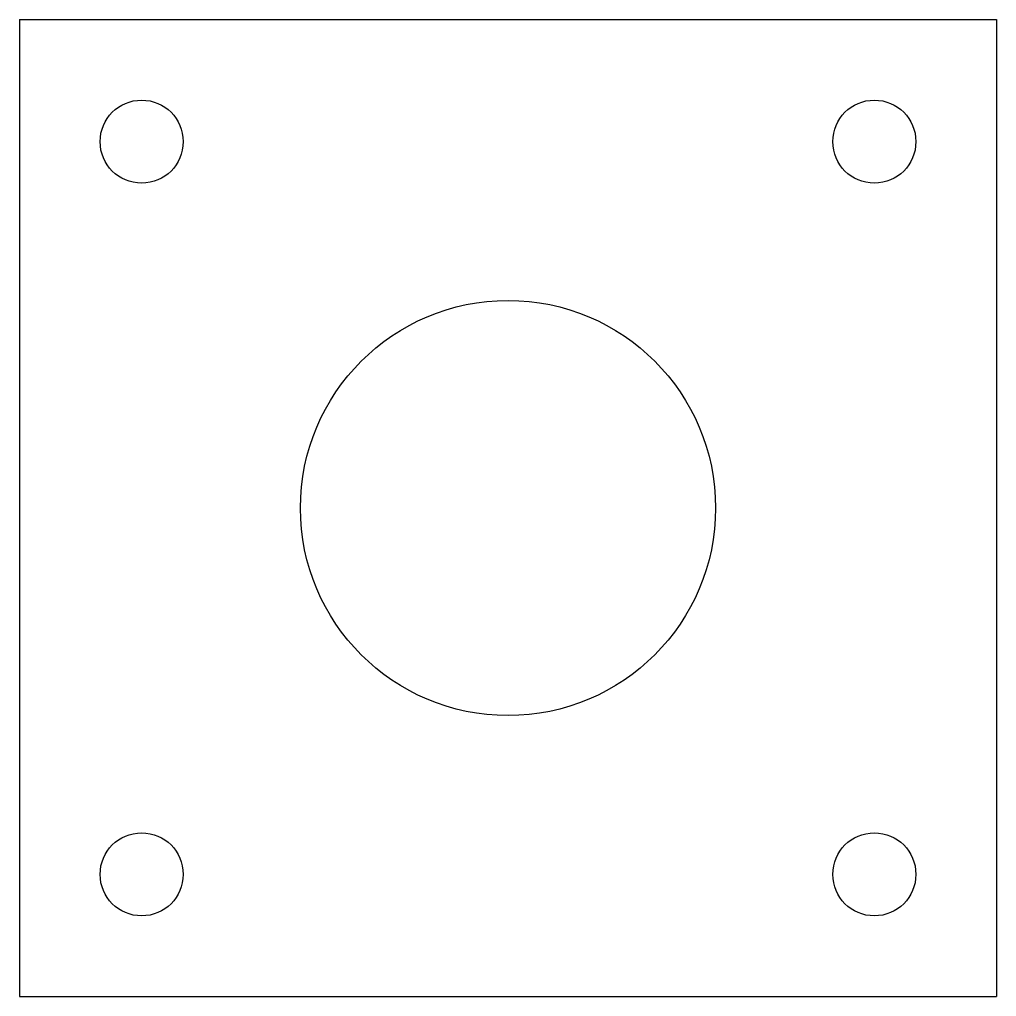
# Model space of a CAD drawing. Header units: millimetres. Extents: x -20 to 20, y -20 to 20.
import ezdxf

# ---------------------------------------------------------------- set-up
doc = ezdxf.new("R2010")
doc.units = ezdxf.units.MM

msp = doc.modelspace()

# ---------------------------------------------------------------- linework, layer by layer
for p, q in [((-20, 20, 0.5), (20, 20, 0.5)), ((-20, 20, 0.5), (-20, -20, 0.5)), ((20, 20, 0.5), (20, -20, 0.5)), ((-20, -20, 0.5), (20, -20, 0.5))]:
    msp.add_line(p, q)
for centre, radius in [((-15, 15, 0.5), 1.7), ((15, 15, 0.5), 1.7), ((0, 0, 0.5), 8.5), ((-15, -15, 0.5), 1.7), ((15, -15, 0.5), 1.7)]:
    msp.add_circle(centre, radius)

doc.saveas('drawing.dxf')
